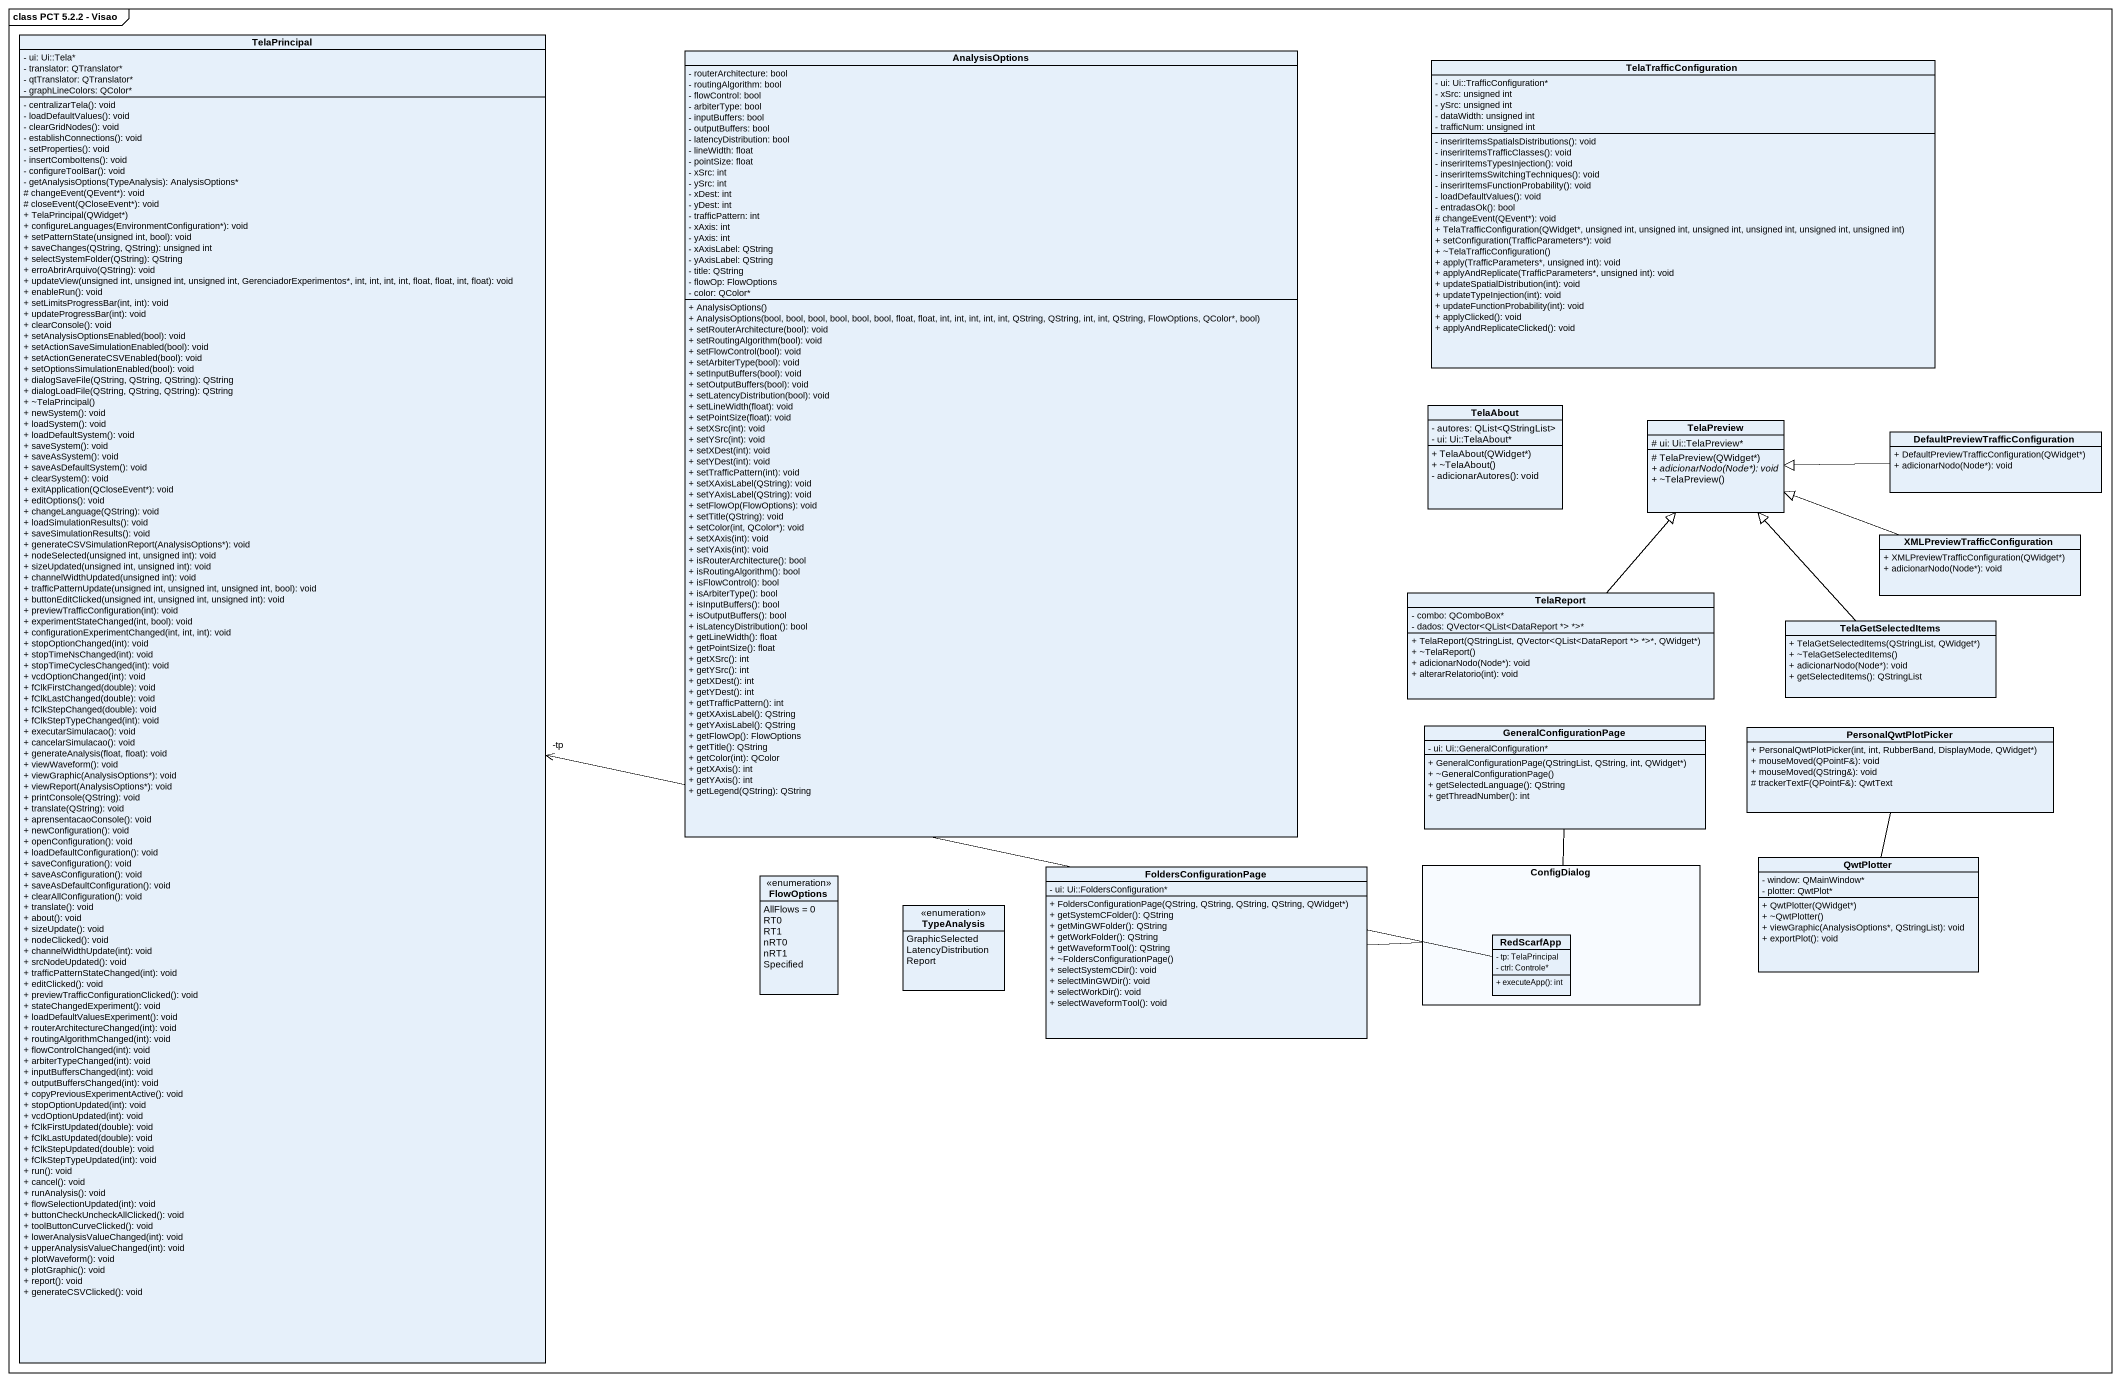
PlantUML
@startuml
mainframe class PCT 5.2.2 - Visao
hide circle
hide empty members
skinparam classAttributeIconSize 0
class TelaPrincipal {
  - ui: Ui::Tela*
  - translator: QTranslator*
  - qtTranslator: QTranslator*
  - graphLineColors: QColor*
  - centralizarTela(): void
  - loadDefaultValues(): void
  - clearGridNodes(): void
  - establishConnections(): void
  - setProperties(): void
  - insertComboItens(): void
  - configureToolBar(): void
  - getAnalysisOptions(TypeAnalysis): AnalysisOptions*
  # changeEvent(QEvent*): void
  # closeEvent(QCloseEvent*): void
  + TelaPrincipal(QWidget*)
  + configureLanguages(EnvironmentConfiguration*): void
  + setPatternState(unsigned int, bool): void
  + saveChanges(QString, QString): unsigned int
  + selectSystemFolder(QString): QString
  + erroAbrirArquivo(QString): void
  + updateView(unsigned int, unsigned int, unsigned int, GerenciadorExperimentos*, int, int, int, int, float, float, int, float): void
  + enableRun(): void
  + setLimitsProgressBar(int, int): void
  + updateProgressBar(int): void
  + clearConsole(): void
  + setAnalysisOptionsEnabled(bool): void
  + setActionSaveSimulationEnabled(bool): void
  + setActionGenerateCSVEnabled(bool): void
  + setOptionsSimulationEnabled(bool): void
  + dialogSaveFile(QString, QString, QString): QString
  + dialogLoadFile(QString, QString, QString): QString
  + ~TelaPrincipal()
  + newSystem(): void
  + loadSystem(): void
  + loadDefaultSystem(): void
  + saveSystem(): void
  + saveAsSystem(): void
  + saveAsDefaultSystem(): void
  + clearSystem(): void
  + exitApplication(QCloseEvent*): void
  + editOptions(): void
  + changeLanguage(QString): void
  + loadSimulationResults(): void
  + saveSimulationResults(): void
  + generateCSVSimulationReport(AnalysisOptions*): void
  + nodeSelected(unsigned int, unsigned int): void
  + sizeUpdated(unsigned int, unsigned int): void
  + channelWidthUpdated(unsigned int): void
  + trafficPatternUpdate(unsigned int, unsigned int, unsigned int, bool): void
  + buttonEditClicked(unsigned int, unsigned int, unsigned int): void
  + previewTrafficConfiguration(int): void
  + experimentStateChanged(int, bool): void
  + configurationExperimentChanged(int, int, int): void
  + stopOptionChanged(int): void
  + stopTimeNsChanged(int): void
  + stopTimeCyclesChanged(int): void
  + vcdOptionChanged(int): void
  + fClkFirstChanged(double): void
  + fClkLastChanged(double): void
  + fClkStepChanged(double): void
  + fClkStepTypeChanged(int): void
  + executarSimulacao(): void
  + cancelarSimulacao(): void
  + generateAnalysis(float, float): void
  + viewWaveform(): void
  + viewGraphic(AnalysisOptions*): void
  + viewReport(AnalysisOptions*): void
  + printConsole(QString): void
  + translate(QString): void
  + aprensentacaoConsole(): void
  + newConfiguration(): void
  + openConfiguration(): void
  + loadDefaultConfiguration(): void
  + saveConfiguration(): void
  + saveAsConfiguration(): void
  + saveAsDefaultConfiguration(): void
  + clearAllConfiguration(): void
  + translate(): void
  + about(): void
  + sizeUpdate(): void
  + nodeClicked(): void
  + channelWidthUpdate(int): void
  + srcNodeUpdated(): void
  + trafficPatternStateChanged(int): void
  + editClicked(): void
  + previewTrafficConfigurationClicked(): void
  + stateChangedExperiment(): void
  + loadDefaultValuesExperiment(): void
  + routerArchitectureChanged(int): void
  + routingAlgorithmChanged(int): void
  + flowControlChanged(int): void
  + arbiterTypeChanged(int): void
  + inputBuffersChanged(int): void
  + outputBuffersChanged(int): void
  + copyPreviousExperimentActive(): void
  + stopOptionUpdated(int): void
  + vcdOptionUpdated(int): void
  + fClkFirstUpdated(double): void
  + fClkLastUpdated(double): void
  + fClkStepUpdated(double): void
  + fClkStepTypeUpdated(int): void
  + run(): void
  + cancel(): void
  + runAnalysis(): void
  + flowSelectionUpdated(int): void
  + buttonCheckUncheckAllClicked(): void
  + toolButtonCurveClicked(): void
  + lowerAnalysisValueChanged(int): void
  + upperAnalysisValueChanged(int): void
  + plotWaveform(): void
  + plotGraphic(): void
  + report(): void
  + generateCSVClicked(): void
}
class AnalysisOptions {
  - routerArchitecture: bool
  - routingAlgorithm: bool
  - flowControl: bool
  - arbiterType: bool
  - inputBuffers: bool
  - outputBuffers: bool
  - latencyDistribution: bool
  - lineWidth: float
  - pointSize: float
  - xSrc: int
  - ySrc: int
  - xDest: int
  - yDest: int
  - trafficPattern: int
  - xAxis: int
  - yAxis: int
  - xAxisLabel: QString
  - yAxisLabel: QString
  - title: QString
  - flowOp: FlowOptions
  - color: QColor*
  + AnalysisOptions()
  + AnalysisOptions(bool, bool, bool, bool, bool, bool, float, float, int, int, int, int, int, QString, QString, int, int, QString, FlowOptions, QColor*, bool)
  + setRouterArchitecture(bool): void
  + setRoutingAlgorithm(bool): void
  + setFlowControl(bool): void
  + setArbiterType(bool): void
  + setInputBuffers(bool): void
  + setOutputBuffers(bool): void
  + setLatencyDistribution(bool): void
  + setLineWidth(float): void
  + setPointSize(float): void
  + setXSrc(int): void
  + setYSrc(int): void
  + setXDest(int): void
  + setYDest(int): void
  + setTrafficPattern(int): void
  + setXAxisLabel(QString): void
  + setYAxisLabel(QString): void
  + setFlowOp(FlowOptions): void
  + setTitle(QString): void
  + setColor(int, QColor*): void
  + setXAxis(int): void
  + setYAxis(int): void
  + isRouterArchitecture(): bool
  + isRoutingAlgorithm(): bool
  + isFlowControl(): bool
  + isArbiterType(): bool
  + isInputBuffers(): bool
  + isOutputBuffers(): bool
  + isLatencyDistribution(): bool
  + getLineWidth(): float
  + getPointSize(): float
  + getXSrc(): int
  + getYSrc(): int
  + getXDest(): int
  + getYDest(): int
  + getTrafficPattern(): int
  + getXAxisLabel(): QString
  + getYAxisLabel(): QString
  + getFlowOp(): FlowOptions
  + getTitle(): QString
  + getColor(int): QColor
  + getXAxis(): int
  + getYAxis(): int
  + getLegend(QString): QString
}
class TelaTrafficConfiguration {
  - ui: Ui::TrafficConfiguration*
  - xSrc: unsigned int
  - ySrc: unsigned int
  - dataWidth: unsigned int
  - trafficNum: unsigned int
  - inserirItemsSpatialsDistributions(): void
  - inserirItemsTrafficClasses(): void
  - inserirItemsTypesInjection(): void
  - inserirItemsSwitchingTechniques(): void
  - inserirItemsFunctionProbability(): void
  - loadDefaultValues(): void
  - entradasOk(): bool
  # changeEvent(QEvent*): void
  + TelaTrafficConfiguration(QWidget*, unsigned int, unsigned int, unsigned int, unsigned int, unsigned int, unsigned int)
  + setConfiguration(TrafficParameters*): void
  + ~TelaTrafficConfiguration()
  + apply(TrafficParameters*, unsigned int): void
  + applyAndReplicate(TrafficParameters*, unsigned int): void
  + updateSpatialDistribution(int): void
  + updateTypeInjection(int): void
  + updateFunctionProbability(int): void
  + applyClicked(): void
  + applyAndReplicateClicked(): void
}
class TelaAbout {
  - autores: QList<QStringList>
  - ui: Ui::TelaAbout*
  + TelaAbout(QWidget*)
  + ~TelaAbout()
  - adicionarAutores(): void
}
class TelaPreview {
  # ui: Ui::TelaPreview*
  # TelaPreview(QWidget*)
  {abstract} + adicionarNodo(Node*): void
  + ~TelaPreview()
}
class "DefaultPreviewTrafficConfiguration" as DefaultPreviewTrafficConfigu {
  + DefaultPreviewTrafficConfiguration(QWidget*)
  + adicionarNodo(Node*): void
}
class "XMLPreviewTrafficConfiguration" as XMLPreviewTrafficConfigurati {
  + XMLPreviewTrafficConfiguration(QWidget*)
  + adicionarNodo(Node*): void
}
class TelaReport {
  - combo: QComboBox*
  - dados: QVector<QList<DataReport *> *>*
  + TelaReport(QStringList, QVector<QList<DataReport *> *>*, QWidget*)
  + ~TelaReport()
  + adicionarNodo(Node*): void
  + alterarRelatorio(int): void
}
class TelaGetSelectedItems {
  + TelaGetSelectedItems(QStringList, QWidget*)
  + ~TelaGetSelectedItems()
  + adicionarNodo(Node*): void
  + getSelectedItems(): QStringList
}
class GeneralConfigurationPage {
  - ui: Ui::GeneralConfiguration*
  + GeneralConfigurationPage(QStringList, QString, int, QWidget*)
  + ~GeneralConfigurationPage()
  + getSelectedLanguage(): QString
  + getThreadNumber(): int
}
class PersonalQwtPlotPicker {
  + PersonalQwtPlotPicker(int, int, RubberBand, DisplayMode, QWidget*)
  + mouseMoved(QPointF&): void
  + mouseMoved(QString&): void
  # trackerTextF(QPointF&): QwtText
}
enum FlowOptions {
  AllFlows = 0
  RT0
  RT1
  nRT0
  nRT1
  Specified
}
class FoldersConfigurationPage {
  - ui: Ui::FoldersConfiguration*
  + FoldersConfigurationPage(QString, QString, QString, QString, QWidget*)
  + getSystemCFolder(): QString
  + getMinGWFolder(): QString
  + getWorkFolder(): QString
  + getWaveformTool(): QString
  + ~FoldersConfigurationPage()
  + selectSystemCDir(): void
  + selectMinGWDir(): void
  + selectWorkDir(): void
  + selectWaveformTool(): void
}
rectangle ConfigDialog {
  class RedScarfApp {
    - tp: TelaPrincipal
    - ctrl: Controle*
    + executeApp(): int
  }
}
class QwtPlotter {
  - window: QMainWindow*
  - plotter: QwtPlot*
  + QwtPlotter(QWidget*)
  + ~QwtPlotter()
  + viewGraphic(AnalysisOptions*, QStringList): void
  + exportPlot(): void
}
enum TypeAnalysis {
  GraphicSelected
  LatencyDistribution
  Report
}
DefaultPreviewTrafficConfigu -left-|> TelaPreview
XMLPreviewTrafficConfigurati -left-|> TelaPreview
TelaReport -up-|> TelaPreview
TelaGetSelectedItems -up-|> TelaPreview
GeneralConfigurationPage -- ConfigDialog
FoldersConfigurationPage -right- ConfigDialog
QwtPlotter -up- PersonalQwtPlotPicker
RedScarfApp -left-> "-tp" TelaPrincipal
@enduml
